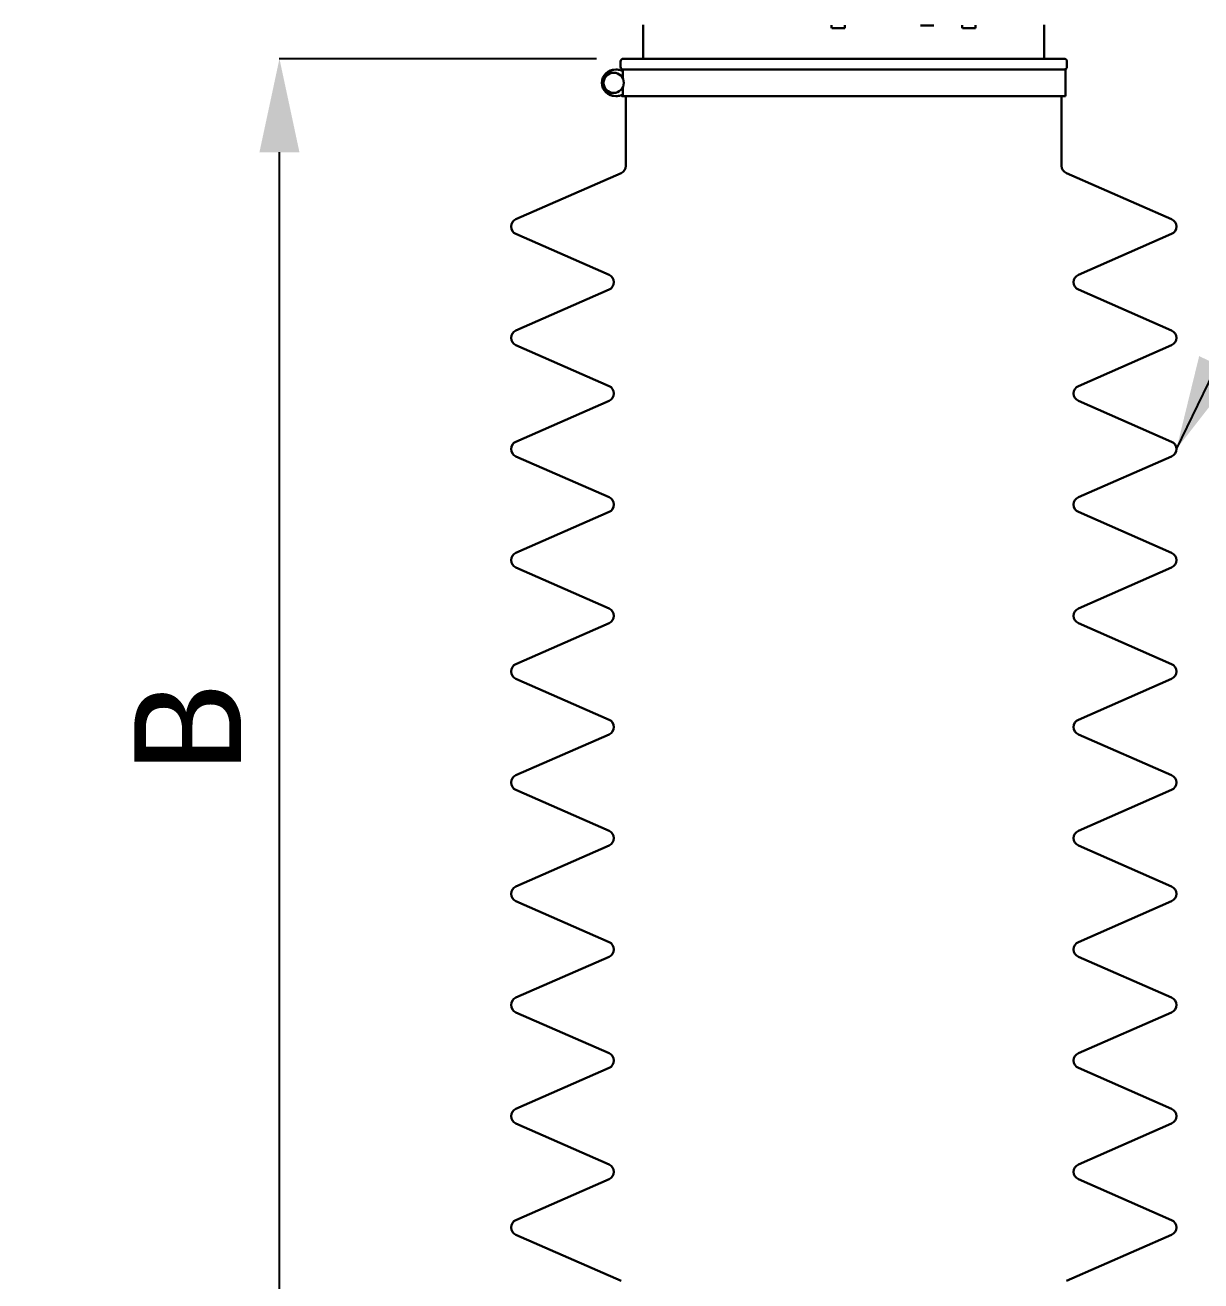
# Model space of a CAD drawing. Header units: millimetres. Extents: x 13935 to 21534, y -198 to 9202.
# Drawn here: x 14451 to 14890.8, y 2046.2 to 2516 of the extents above; entities that cross this region are included whole.
import ezdxf

# ---------------------------------------------------------------- set-up
doc = ezdxf.new("R2010")
doc.units = ezdxf.units.MM
doc.header["$LTSCALE"] = 326.7
doc.header["$PDMODE"] = 3
doc.header["$PDSIZE"] = 8
doc.layers.get('0').update_dxf_attribs({"linetype": 'CONTINUOUS'})
doc.layers.get('Defpoints').update_dxf_attribs({"linetype": 'CONTINUOUS'})
doc.styles.get("Standard").update_dxf_attribs({"font": 'calibri.ttf'})
doc.dimstyles.new('DIMSTYLE_1', dxfattribs={"dimtxt": 40, "dimasz": 35, "dimexe": 0.08, "dimexo": 1, "dimgap": 1, "dimtad": 1, "dimdsep": 46, "dimtxsty": 'Standard', "dimblk": '_FILLED', "dimblk1": '_FILLED', "dimblk2": '_FILLED', "dimcen": 0.09, "dimazin": 2, "dimtp": 0.01, "dimtm": 0.01, "dimtfac": 1, "dimtofl": 0, "dimtmove": 0, "dimatfit": 3, "dimldrblk": '_FILLED', "dimfxl": 1, "dimtolj": 1, "dimarcsym": 0})
doc.dimstyles.get("Standard").update_dxf_attribs({"dimtxt": 35, "dimasz": 35, "dimexe": 0.08, "dimexo": 1, "dimtad": 1, "dimdsep": 46, "dimtxsty": 'Standard', "dimblk": '_FILLED', "dimblk1": '_FILLED', "dimblk2": '_FILLED', "dimcen": 0.09, "dimazin": 2, "dimtol": 1, "dimtp": 0.01, "dimtm": 0.01, "dimtfac": 1, "dimtofl": 0, "dimtmove": 0, "dimatfit": 3, "dimldrblk": '_FILLED', "dimfxl": 1, "dimtolj": 1, "dimarcsym": 0})

# ---------------------------------------------------------------- blocks, each defined once
blk = doc.blocks.new('_FILLED')
at = {"color": 0, "linetype": 'ByBlock'}
blk.add_solid([(0, 0), (-1, 0.214), (-1, -0.214)], dxfattribs=at)
blk = doc.blocks.new('*D123')
at = {"color": 0, "linetype": 'Continuous', "lineweight": -2}
for p, q in [((14664.74, 2503.45), (14546.05, 2503.45)), ((14546.13, 2038.45), (14546.13, 2468.45)), ((14664.74, 2003.45), (14546.05, 2003.45))]:
    blk.add_line(p, q, dxfattribs=at)
at = {"layer": 'Defpoints', "color": 0}
for p in [(14546.13, 2503.45), (14665.74, 2503.45), (14665.74, 2003.45)]:
    blk.add_point(p, dxfattribs=at)
at = {"color": 0, "linetype": 'ByBlock', "lineweight": -2, "xscale": 35, "yscale": 35, "zscale": 35}
for p, rotation in [((14546.13, 2503.45), 90), ((14546.13, 2003.45), 270)]:
    blk.add_blockref('_FILLED', p, dxfattribs=dict(at, rotation=rotation))
at = {"color": 0, "lineweight": 30, "insert": (14491.79, 2253.11), "char_height": 40, "attachment_point": 2, "rotation": 90, "line_spacing_factor": 0.9}
blk.add_mtext('\\A1;B', dxfattribs=at)
blk = doc.blocks.new('*D131')
at = {"color": 0, "linetype": 'Continuous', "lineweight": -2}
for p, q in [((14747.24, 2761.19), (14349.34, 2761.19)), ((14349.42, 1387.48), (14349.42, 2726.19)), ((14273.24, 1352.48), (14349.5, 1352.48))]:
    blk.add_line(p, q, dxfattribs=at)
at = {"layer": 'Defpoints', "color": 0}
for p in [(14349.42, 2761.19), (14748.24, 2761.19), (14272.24, 1352.48)]:
    blk.add_point(p, dxfattribs=at)
at = {"color": 0, "linetype": 'ByBlock', "lineweight": -2, "xscale": 35, "yscale": 35, "zscale": 35}
for p, rotation in [((14349.42, 2761.19), 90), ((14349.42, 1352.48), 270)]:
    blk.add_blockref('_FILLED', p, dxfattribs=dict(at, rotation=rotation))
at = {"color": 0, "lineweight": 30, "insert": (14295.09, 2155.97), "char_height": 40, "attachment_point": 2, "rotation": 90, "line_spacing_factor": 0.9}
blk.add_mtext('\\A1;G', dxfattribs=at)

msp = doc.modelspace()

# ---------------------------------------------------------------- linework, layer by layer
at = {"color": 0, "linetype": 'Continuous', "lineweight": 30}
for p, q in [((14682.23775, 2516.20253), (14682.23775, 2503.44981)), ((14752.66946, 2514.91516), (14752.66946, 2516.01516)), ((14757.61946, 2514.86516), (14752.71946, 2514.86516)), ((14757.66946, 2516.01516), (14757.66946, 2514.91516)), ((14786.07556, 2515.90374), (14785.96407, 2515.95374)), ((14790.46254, 2515.90374), (14786.07556, 2515.90374)), ((14790.96407, 2515.95374), (14790.46254, 2515.90374)), ((14801.56775, 2514.91516), (14801.56775, 2516.01516)), ((14806.51775, 2514.86516), (14801.61775, 2514.86516)), ((14806.56775, 2516.01516), (14806.56775, 2514.91516)), ((14832.23775, 2503.44981), (14832.23775, 2516.20253)), ((14673.73775, 2502.44981), (14673.73775, 2500.44981)), ((14840.23775, 2499.44981), (14674.23775, 2499.44981)), ((14674.55359, 2496.08015), (14674.55359, 2499.44981)), ((14839.73782, 2503.44981), (14674.73769, 2503.44981)), ((14840.23775, 2489.44981), (14840.23775, 2499.44981)), ((14840.73775, 2502.44981), (14840.73775, 2500.44981)), ((14673.85922, 2499.11342), (14674.04895, 2499.07776)), ((14674.55359, 2489.44981), (14674.55359, 2492.81714)), ((14674.04895, 2489.82185), (14673.85922, 2489.78619)), ((14674.23775, 2489.44981), (14840.23775, 2489.44981)), ((14675.73775, 2489.44981), (14675.73775, 2463.4102)), ((14838.73775, 2489.44981), (14838.73775, 2463.4102)), ((14634.56169, 2443.39735), (14673.94233, 2460.66266)), ((14840.53317, 2460.66266), (14879.91381, 2443.39735)), ((14669.47085, 2422.59735), (14634.56169, 2437.90227)), ((14879.91381, 2437.90227), (14845.00465, 2422.59735)), ((14634.56169, 2401.79735), (14669.47085, 2417.10227)), ((14845.00465, 2417.10227), (14879.91381, 2401.79735)), ((14669.47085, 2380.99735), (14634.56169, 2396.30227)), ((14879.91381, 2396.30227), (14845.00465, 2380.99735)), ((14634.56169, 2360.19735), (14669.47085, 2375.50227)), ((14845.00465, 2375.50227), (14879.91381, 2360.19735)), ((14669.47085, 2339.39735), (14634.56169, 2354.70227)), ((14879.91381, 2354.70227), (14845.00465, 2339.39735)), ((14634.56169, 2318.59735), (14669.47085, 2333.90227)), ((14845.00465, 2333.90227), (14879.91381, 2318.59735)), ((14669.47085, 2297.79735), (14634.56169, 2313.10227)), ((14879.91381, 2313.10227), (14845.00465, 2297.79735)), ((14634.56169, 2276.99735), (14669.47085, 2292.30227)), ((14845.00465, 2292.30227), (14879.91381, 2276.99735)), ((14669.47085, 2256.19735), (14634.56169, 2271.50227)), ((14879.91381, 2271.50227), (14845.00465, 2256.19735)), ((14634.56169, 2235.39735), (14669.47085, 2250.70227)), ((14845.00465, 2250.70227), (14879.91381, 2235.39735)), ((14669.47085, 2214.59735), (14634.56169, 2229.90227)), ((14879.91381, 2229.90227), (14845.00465, 2214.59735)), ((14634.56169, 2193.79735), (14669.47085, 2209.10227)), ((14845.00465, 2209.10227), (14879.91381, 2193.79735)), ((14669.47085, 2172.99735), (14634.56169, 2188.30227)), ((14879.91381, 2188.30227), (14845.00465, 2172.99735)), ((14634.56169, 2152.19735), (14669.47085, 2167.50227)), ((14845.00465, 2167.50227), (14879.91381, 2152.19735)), ((14669.47085, 2131.39735), (14634.56169, 2146.70227)), ((14879.91381, 2146.70227), (14845.00465, 2131.39735)), ((14634.56169, 2110.59735), (14669.47085, 2125.90227)), ((14845.00465, 2125.90227), (14879.91381, 2110.59735)), ((14669.47085, 2089.79735), (14634.56169, 2105.10227)), ((14879.91381, 2105.10227), (14845.00465, 2089.79735)), ((14634.56169, 2068.99735), (14669.47085, 2084.30227)), ((14845.00465, 2084.30227), (14879.91381, 2068.99735)), ((14673.94233, 2046.23696), (14634.56169, 2063.50227)), ((14879.91381, 2063.50227), (14840.53317, 2046.23696))]:
    msp.add_line(p, q, dxfattribs=at)
for centre, radius, start, end in [((14671.73775, 2494.44981), 5, 90, 270), ((14674.73775, 2502.44981), 1, 90, 180), ((14674.73775, 2500.44981), 1, 180, 259.6905861), ((14673.73184, 2499.60776), 0.53, 285.9977763, 342.6605271), ((14839.73775, 2502.44981), 1, 0, 90), ((14839.73775, 2500.44981), 1, 270, 0), ((14672.03953, 2494.4498), 4.9574, 179.6539526, 180.3460474), ((14673.73184, 2489.29185), 0.53, 17.3394729, 64.2380801), ((14672.73775, 2463.4102), 3, 293.6736643, 0), ((14841.73775, 2463.4102), 3, 180, 246.3263357), ((14635.76627, 2440.64981), 3, 113.6736643, 246.3263357), ((14878.70923, 2440.64981), 3, 293.6736643, 66.3263357), ((14668.26627, 2419.84981), 3, 293.6736643, 66.3263357), ((14846.20923, 2419.84981), 3, 113.6736643, 246.3263357), ((14635.76627, 2399.04981), 3, 113.6736643, 246.3263357), ((14878.70923, 2399.04981), 3, 293.6736643, 66.3263357), ((14668.26627, 2378.24981), 3, 293.6736643, 66.3263357), ((14846.20923, 2378.24981), 3, 113.6736643, 246.3263357), ((14635.76627, 2357.44981), 3, 113.6736643, 246.3263357), ((14878.70923, 2357.44981), 3, 293.6736643, 66.3263357), ((14668.26627, 2336.64981), 3, 293.6736643, 66.3263357), ((14846.20923, 2336.64981), 3, 113.6736643, 246.3263357), ((14635.76627, 2315.84981), 3, 113.6736643, 246.3263357), ((14878.70923, 2315.84981), 3, 293.6736643, 66.3263357), ((14668.26627, 2295.04981), 3, 293.6736643, 66.3263357), ((14846.20923, 2295.04981), 3, 113.6736643, 246.3263357), ((14635.76627, 2274.24981), 3, 113.6736643, 246.3263357), ((14878.70923, 2274.24981), 3, 293.6736643, 66.3263357), ((14668.26627, 2253.44981), 3, 293.6736643, 66.3263357), ((14846.20923, 2253.44981), 3, 113.6736643, 246.3263357), ((14635.76627, 2232.64981), 3, 113.6736643, 246.3263357), ((14878.70923, 2232.64981), 3, 293.6736643, 66.3263357), ((14668.26627, 2211.84981), 3, 293.6736643, 66.3263357), ((14846.20923, 2211.84981), 3, 113.6736643, 246.3263357), ((14635.76627, 2191.04981), 3, 113.6736643, 246.3263357), ((14878.70923, 2191.04981), 3, 293.6736643, 66.3263357), ((14668.26627, 2170.24981), 3, 293.6736643, 66.3263357), ((14846.20923, 2170.24981), 3, 113.6736643, 246.3263357), ((14635.76627, 2149.44981), 3, 113.6736643, 246.3263357), ((14878.70923, 2149.44981), 3, 293.6736643, 66.3263357), ((14668.26627, 2128.64981), 3, 293.6736643, 66.3263357), ((14846.20923, 2128.64981), 3, 113.6736643, 246.3263357), ((14635.76627, 2107.84981), 3, 113.6736643, 246.3263357), ((14878.70923, 2107.84981), 3, 293.6736643, 66.3263357), ((14668.26627, 2087.04981), 3, 293.6736643, 66.3263357), ((14846.20923, 2087.04981), 3, 113.6736643, 246.3263357), ((14635.76627, 2066.24981), 3, 113.6736643, 246.3263357), ((14878.70923, 2066.24981), 3, 293.6736643, 66.3263357)]:
    msp.add_arc(centre, radius, start, end, dxfattribs=at)
for points, knots in [([(14667.08222, 2494.47974), (14667.08989, 2495.74983), (14668.15488, 2498.38625), (14670.79509, 2499.44934), (14672.06166, 2499.44981)], [0, 0, 0, 0, 0.500695815, 1, 1, 1, 1]), ([(14671.07943, 2498.24346), (14670.11473, 2498.24349), (14668.10294, 2497.43062), (14667.30002, 2495.41716), (14667.30002, 2494.44981)], [0, 0, 0, 0, 0.499311255, 1, 1, 1, 1]), ([(14667.40461, 2494.44981), (14667.40461, 2495.41712), (14668.20744, 2497.43052), (14670.21913, 2498.24342), (14671.18382, 2498.24346)], [0, 0, 0, 0, 0.500679396, 1, 1, 1, 1]), ([(14671.18382, 2498.24346), (14672.14852, 2498.24349), (14674.16031, 2497.43062), (14674.96322, 2495.41716), (14674.96322, 2494.44981)], [0, 0, 0, 0, 0.499311255, 1, 1, 1, 1]), ([(14672.06166, 2489.44981), (14670.79509, 2489.45028), (14668.15488, 2490.51336), (14667.08989, 2493.14979), (14667.08222, 2494.41987)], [0, 0, 0, 0, 0.499304185, 1, 1, 1, 1]), ([(14667.30002, 2494.44981), (14667.30002, 2493.4825), (14668.10285, 2491.46909), (14670.11455, 2490.65619), (14671.07923, 2490.65616)], [0, 0, 0, 0, 0.500679396, 1, 1, 1, 1]), ([(14671.18402, 2490.65616), (14670.21932, 2490.65612), (14668.20753, 2491.469), (14667.40461, 2493.48245), (14667.40461, 2494.44981)], [0, 0, 0, 0, 0.499311255, 1, 1, 1, 1]), ([(14674.96322, 2494.44981), (14674.96322, 2493.4825), (14674.1604, 2491.46909), (14672.1487, 2490.65619), (14671.18402, 2490.65616)], [0, 0, 0, 0, 0.500679396, 1, 1, 1, 1])]:
    msp.add_open_spline(points, degree=3, knots=knots, dxfattribs=at)
for points in [[(14672.06166, 2499.44981), (14672.67125, 2499.45003), (14673.29092, 2499.33396), (14673.85922, 2499.11342)], [(14674.04895, 2499.0778), (14674.25793, 2499.0773), (14674.49153, 2499.25026), (14674.55359, 2499.44981)], [(14673.85922, 2489.78619), (14673.29092, 2489.56565), (14672.67125, 2489.44958), (14672.06166, 2489.44981)], [(14674.55359, 2489.44981), (14674.49153, 2489.64936), (14674.25793, 2489.82231), (14674.04895, 2489.82182)]]:
    msp.add_open_spline(points, degree=3, dxfattribs=at)

# ---------------------------------------------------------------- dimensions: what is measured, and where the dimension line sits
for base, p1, p2, text, picture, middle in [((14349.42039, 2761.18516), (14272.23775, 1352.47516), (14748.23775, 2761.18516), 'G', '*D131', (14349.42039, 2155.96652)), ((14546.1266, 2503.44981), (14665.73775, 2003.44981), (14665.73775, 2503.44981), 'B', '*D123', (14546.1266, 2253.10934))]:
    dim = msp.add_linear_dim(base=base, p1=p1, p2=p2, angle=90, text=text, dimstyle='DIMSTYLE_1', dxfattribs=at)
    dim.commit()
    dim.dimension.update_dxf_attribs({"geometry": picture, "text_midpoint": middle, "dimtype": 160})

# ---------------------------------------------------------------- leaders
msp.add_leader([(14881.70923, 2357.44981), (14924.01674, 2444.91534), (14954.31708, 2444.91534)], dimstyle='Standard', override={"dimtad": 0}, dxfattribs=at)

doc.saveas('drawing.dxf')
